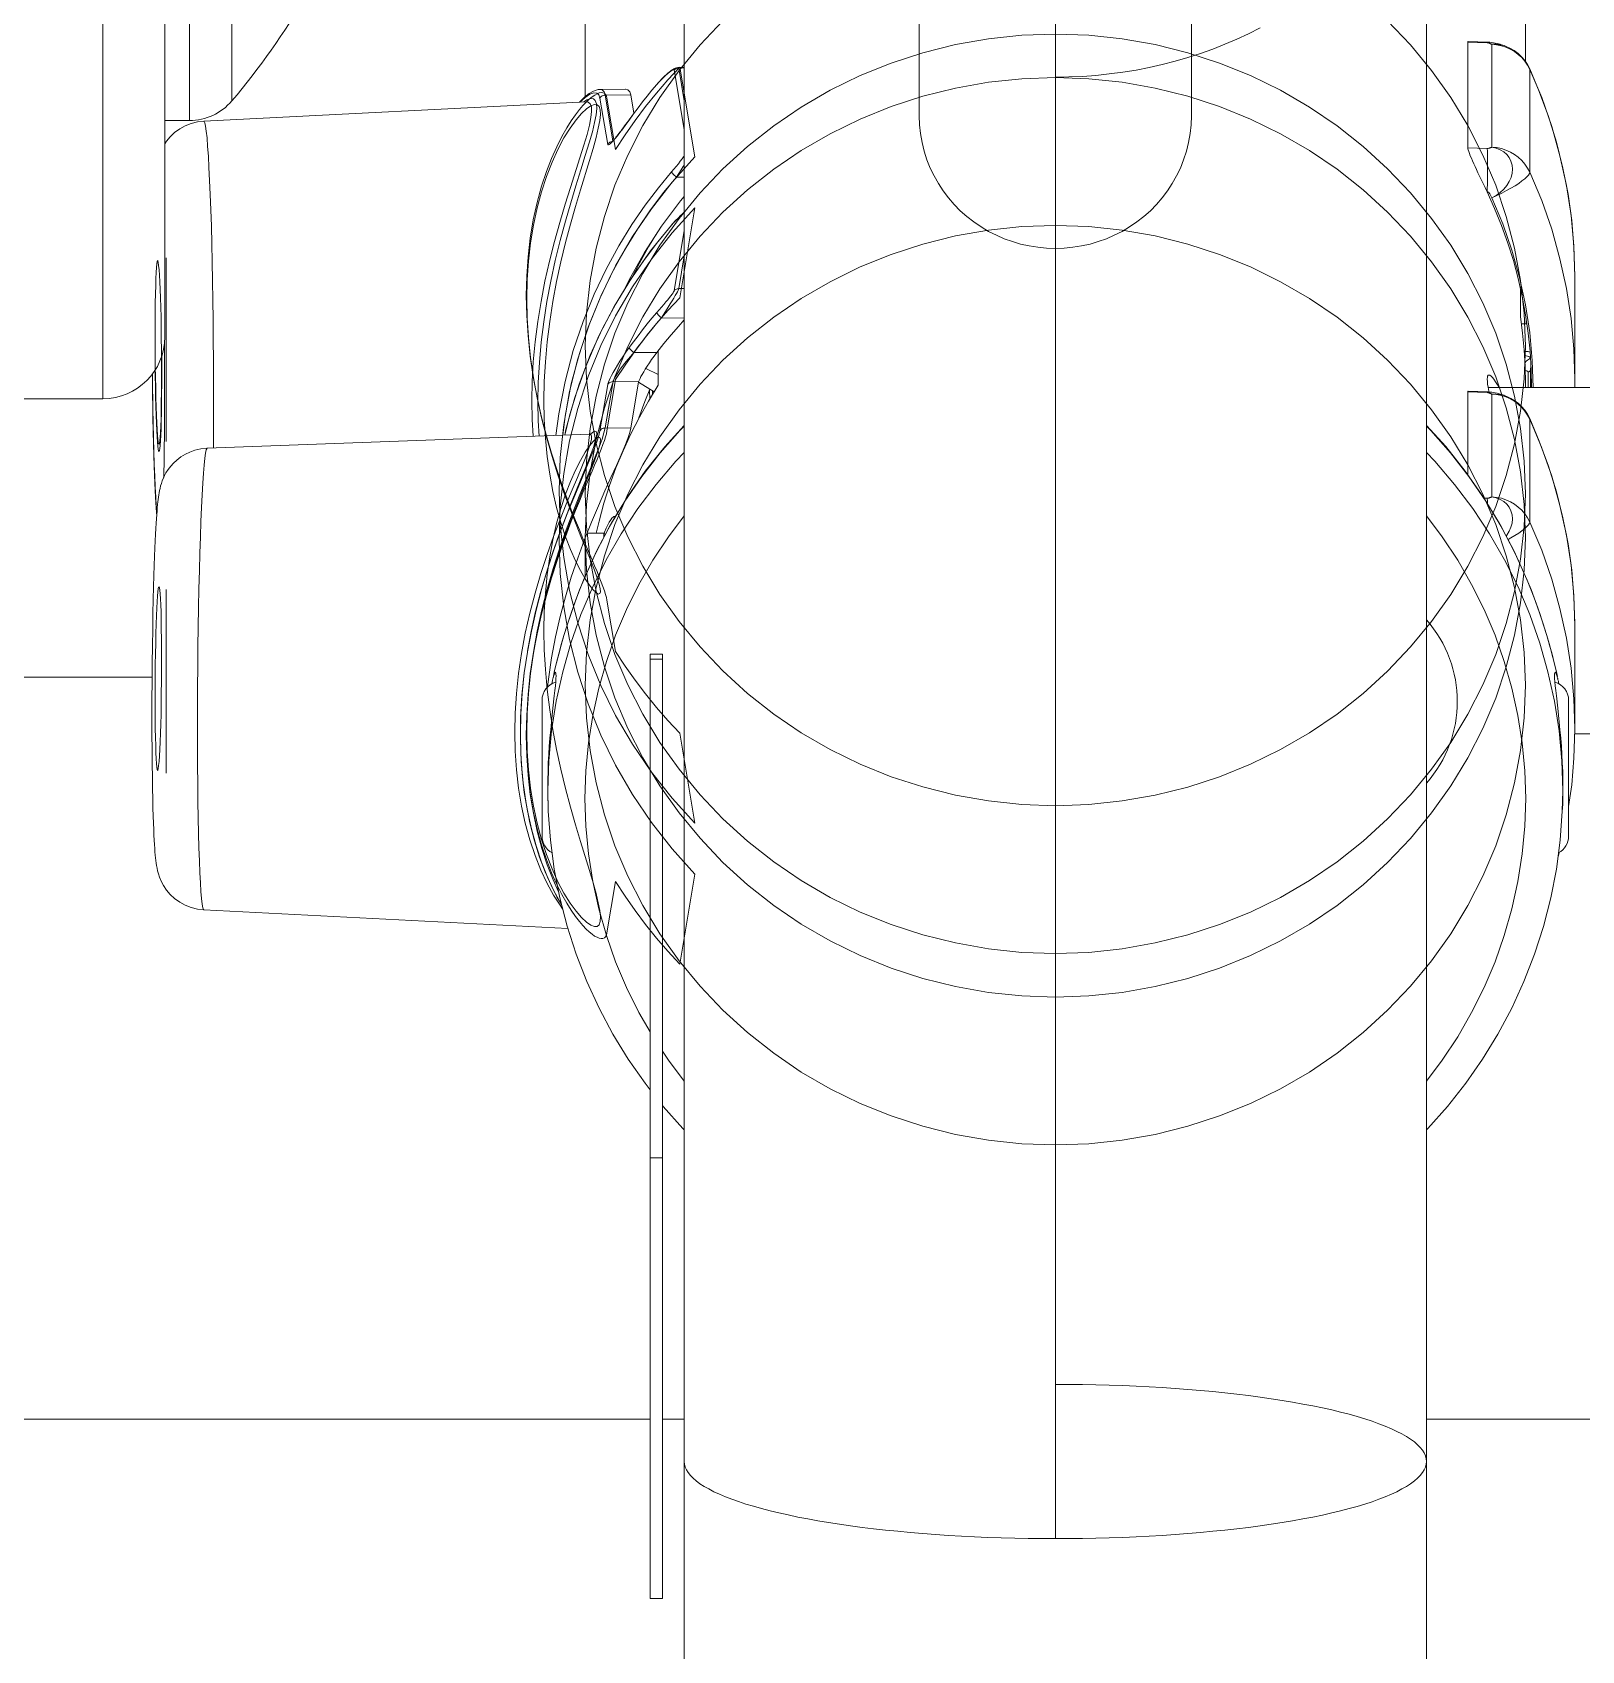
# Model space of a CAD drawing. Header units: centimetres. Extents: x 118932 to 154602, y -32682 to -23521.
# Drawn here: x 129546.14 to 129558.67, y -27738.14 to -27725.06 of the extents above; entities that cross this region are included whole.
import ezdxf

# ---------------------------------------------------------------- set-up
doc = ezdxf.new("R2010")
doc.units = ezdxf.units.CM
doc.header["$LTSCALE"] = 50
doc.header["$MEASUREMENT"] = 0
doc.layers.add('GEN_02_TF_Mobilya', color=7, linetype='Continuous', lineweight=5, true_color=0x745e3d)

# ---------------------------------------------------------------- blocks, each defined once
blk = doc.blocks.new('spor aletleri 2')
at = {"layer": 'GEN_02_TF_Mobilya'}
for p, q in [((-6.951, -113.904), (-6.95, -101.906)), ((-6.408, -103.814), (-6.408, -111.996)), ((-2.751, -108.726), (-2.751, -136.025)), ((3.248, -108.726), (3.248, -136.025)), ((-3.551, -109.505), (-3.551, -111.962)), ((4.048, -109.506), (4.048, -111.678)), ((-2.8, -111.726), (-2.751, -111.726)), ((-3.23, -111.903), (-3.435, -111.904)), ((-2.832, -113.529), (-2.751, -113.048)), ((-6.94, -113.265), (-6.94, -114.751)), ((-3.045, -113.178), (-3.049, -113.191)), ((4.056, -113.764), (4.056, -113.799)), ((-2.961, -114.209), (-3.062, -114.159)), ((4.091, -114.313), (4.091, -114.169)), ((-3.122, -114.271), (-2.994, -114.349)), ((-3.03, -114.406), (-3.032, -114.336)), ((3.748, -114.313), (5.048, -114.313)), ((-3.536, -115.49), (-3.401, -115.49)), ((-3.551, -115.838), (-3.551, -115.528)), ((-6.94, -115.947), (-6.94, -117.432)), ((-3.026, -116.509), (-2.926, -116.509)), ((-21.149, -116.654), (-7.053, -116.654)), ((-3.901, -117.941), (-3.901, -116.841)), ((4.398, -116.841), (4.398, -117.941)), ((4.447, -117.112), (5.048, -117.112)), ((4.313, -118.107), (4.321, -118.072)), ((-3.026, -120.542), (-2.926, -120.542)), ((-21.149, -122.653), (-3.026, -122.653)), ((-2.926, -122.653), (-2.751, -122.653)), ((3.248, -122.653), (21.646, -122.654))]:
    blk.add_line(p, q, dxfattribs=at)
at = {"layer": 'GEN_02_TF_Mobilya', "flags": 128}
for points in [[(-0.851, -100.488), (-0.851, -112.117), (-0.849, -112.189), (-0.841, -112.261), (-0.829, -112.333), (-0.811, -112.403), (-0.789, -112.472), (-0.762, -112.539), (-0.732, -112.603), (-0.697, -112.665), (-0.658, -112.724), (-0.615, -112.78), (-0.569, -112.834), (-0.52, -112.884), (-0.467, -112.931), (-0.41, -112.975), (-0.352, -113.015), (-0.291, -113.051), (-0.228, -113.083), (-0.164, -113.111), (-0.098, -113.134), (-0.032, -113.154), (0.036, -113.169), (0.106, -113.18), (0.177, -113.187), (0.249, -113.189), (0.321, -113.187), (0.391, -113.18), (0.461, -113.169), (0.529, -113.154), (0.596, -113.134), (0.661, -113.111), (0.725, -113.083), (0.788, -113.051), (0.849, -113.015), (0.908, -112.975), (0.964, -112.931), (1.017, -112.884), (1.067, -112.834), (1.113, -112.78), (1.155, -112.724), (1.194, -112.665), (1.229, -112.603), (1.26, -112.539), (1.286, -112.472), (1.309, -112.403), (1.326, -112.333), (1.339, -112.261), (1.346, -112.189), (1.349, -112.117), (1.349, -100.488)], [(-6.95, -103.656), (-6.75, -103.656), (-6.751, -112.155), (-6.951, -112.155)], [(0.249, -111.804), (0.358, -111.803), (0.468, -111.798), (0.577, -111.79), (0.685, -111.779), (0.794, -111.764), (0.901, -111.747), (1.007, -111.726), (1.113, -111.703), (1.217, -111.676), (1.32, -111.646), (1.422, -111.614), (1.522, -111.578), (1.62, -111.539), (1.717, -111.498), (1.811, -111.454), (1.904, -111.407)], [(0.249, -107.013), (0.249, -123.619)], [(-2.438, -111.349), (-2.623, -111.544), (-2.793, -111.75), (-2.948, -111.968), (-3.086, -112.196), (-3.208, -112.434), (-3.311, -112.679), (-3.397, -112.93), (-3.464, -113.187), (-3.512, -113.449), (-3.541, -113.712), (-3.551, -113.977), (-3.541, -114.243), (-3.512, -114.506), (-3.464, -114.767), (-3.397, -115.025), (-3.311, -115.276), (-3.208, -115.521), (-3.086, -115.759), (-2.948, -115.987), (-2.793, -116.205), (-2.623, -116.411), (-2.438, -116.605), (-2.24, -116.786), (-2.028, -116.953), (-1.806, -117.104), (-1.572, -117.239), (-1.33, -117.358), (-1.079, -117.46), (-0.822, -117.543), (-0.559, -117.609), (-0.292, -117.656), (-0.022, -117.685), (0.249, -117.694), (0.52, -117.685), (0.789, -117.656), (1.056, -117.609), (1.319, -117.544), (1.576, -117.46), (1.827, -117.358), (2.07, -117.239), (2.303, -117.104), (2.526, -116.953), (2.737, -116.786), (2.935, -116.606), (3.12, -116.411), (3.29, -116.205), (3.445, -115.987), (3.583, -115.759), (3.705, -115.521), (3.809, -115.276), (3.894, -115.025), (3.961, -114.768), (4.01, -114.506), (4.039, -114.243), (4.048, -113.978), (4.039, -113.712), (4.01, -113.449), (3.961, -113.188), (3.894, -112.93), (3.809, -112.679), (3.705, -112.434), (3.584, -112.196), (3.445, -111.968), (3.29, -111.75), (3.12, -111.544), (2.935, -111.35)], [(3.739, -111.528), (3.74, -111.523), (3.741, -111.521), (3.741, -111.521), (3.586, -111.515), (3.586, -111.515), (3.583, -111.516), (3.583, -111.521), (3.583, -112.376), (3.739, -112.38), (3.74, -112.387), (3.741, -112.398), (3.741, -112.41), (3.742, -112.426), (3.742, -112.443), (3.743, -112.463), (3.743, -112.485), (3.743, -112.508), (3.743, -112.533), (3.743, -112.559), (3.742, -112.587), (3.742, -112.615), (3.741, -112.644), (3.741, -112.673), (3.74, -112.702), (3.739, -112.731), (3.722, -112.696), (3.678, -112.604), (3.665, -112.577), (3.653, -112.551), (3.642, -112.527), (3.631, -112.504), (3.621, -112.482), (3.612, -112.46), (3.603, -112.44), (3.596, -112.422), (3.59, -112.406), (3.586, -112.393), (3.583, -112.383), (3.583, -112.376)], [(3.583, -111.521), (3.739, -111.528), (3.744, -111.528), (3.748, -111.528), (3.752, -111.529), (3.756, -111.53), (3.759, -111.531), (3.762, -111.532), (3.765, -111.533), (3.767, -111.535), (3.77, -111.536), (3.772, -111.537), (3.777, -111.539), (3.815, -111.543), (3.854, -111.551), (3.891, -111.562), (3.926, -111.578), (3.96, -111.598), (3.991, -111.621), (4.019, -111.647), (4.044, -111.676), (4.066, -111.708), (4.084, -111.742), (4.18, -111.97), (4.261, -112.203), (4.328, -112.44), (4.38, -112.681), (4.418, -112.924), (4.441, -113.169), (4.448, -113.415)], [(4.447, -114.313), (4.448, -114.268), (4.448, -113.415), (4.448, -113.415), (4.441, -113.179), (4.423, -112.964), (4.393, -112.75), (4.352, -112.539), (4.299, -112.329), (4.236, -112.123), (4.161, -111.92), (4.083, -111.736), (4.065, -111.703), (4.043, -111.67), (4.018, -111.64), (3.989, -111.614), (3.958, -111.59), (3.924, -111.57), (3.888, -111.554), (3.876, -111.55), (3.865, -111.546), (3.855, -111.543), (3.844, -111.539), (3.832, -111.536), (3.819, -111.533), (3.805, -111.53), (3.791, -111.527), (3.777, -111.524), (3.762, -111.523), (3.747, -111.521), (3.741, -111.521)], [(3.876, -111.55), (3.873, -111.549), (3.844, -111.542), (3.812, -111.539), (3.777, -111.539), (3.777, -112.371), (3.815, -112.374), (3.854, -112.382), (3.891, -112.394), (3.927, -112.41), (3.96, -112.429), (3.991, -112.452), (4.02, -112.479), (4.045, -112.508), (4.066, -112.54), (4.084, -112.573), (4.084, -111.742), (4.083, -111.736)], [(-2.751, -112.227), (-2.832, -111.746), (-2.833, -111.744), (-2.837, -111.743), (-2.842, -111.745), (-2.85, -111.748), (-2.859, -111.755), (-2.871, -111.763), (-2.884, -111.774), (-2.899, -111.788), (-2.916, -111.804), (-2.935, -111.823), (-2.953, -111.843), (-2.972, -111.865), (-2.972, -111.863), (-3.012, -111.911), (-3.05, -111.958), (-3.088, -112.005), (-3.125, -112.053), (-3.162, -112.102), (-3.197, -112.151)], [(-2.751, -111.995), (-2.795, -111.731), (-2.797, -111.727), (-2.8, -111.726), (-2.803, -111.726), (-2.815, -111.728), (-2.825, -111.732), (-2.835, -111.736), (-2.844, -111.742), (-2.853, -111.748), (-2.863, -111.755), (-2.874, -111.764), (-2.885, -111.773), (-2.896, -111.784), (-2.908, -111.795), (-2.921, -111.808), (-2.934, -111.821), (-2.947, -111.835), (-2.961, -111.85), (-2.972, -111.863)], [(-2.832, -111.746), (-2.827, -111.742), (-2.821, -111.738), (-2.815, -111.735), (-2.809, -111.732), (-2.802, -111.731), (-2.795, -111.731), (-2.751, -111.73)], [(-3.924, -114.706), (-3.931, -114.584), (-3.934, -114.43), (-3.931, -114.272), (-3.922, -114.112), (-3.908, -113.948), (-3.887, -113.783), (-3.861, -113.618), (-3.83, -113.453), (-3.794, -113.287), (-3.754, -113.126), (-3.712, -112.969), (-3.669, -112.821), (-3.627, -112.682), (-3.587, -112.554), (-3.551, -112.438), (-3.519, -112.335), (-3.494, -112.246), (-3.476, -112.171), (-3.464, -112.109), (-3.459, -112.059), (-3.461, -112.021), (-3.47, -111.994), (-3.486, -111.98), (-3.508, -111.977), (-3.538, -111.988), (-3.562, -112.004)], [(-3.433, -111.904), (-3.447, -111.905), (-3.484, -111.917), (-3.521, -111.938), (-3.558, -111.967), (-3.598, -112.006)], [(-3.332, -112.324), (-3.336, -112.324), (-3.344, -112.327), (-3.352, -112.33), (-3.359, -112.335), (-3.365, -112.341), (-3.37, -112.348), (-3.433, -111.974), (-3.442, -111.947), (-3.459, -111.933), (-3.483, -111.931), (-3.514, -111.942), (-3.552, -111.968), (-3.594, -112.006)], [(-3.433, -111.974), (-3.428, -111.967), (-3.422, -111.961), (-3.415, -111.956), (-3.407, -111.953), (-3.399, -111.95), (-3.39, -111.95), (-3.182, -111.948)], [(-3.328, -112.32), (-3.39, -111.95), (-3.399, -111.922), (-3.416, -111.907), (-3.432, -111.904)], [(-3.158, -112.095), (-3.182, -111.948), (-3.191, -111.922), (-3.207, -111.907), (-3.227, -111.903)], [(-3.197, -112.15), (-3.162, -112.101), (-3.125, -112.052), (-3.088, -112.004), (-3.05, -111.957), (-3.012, -111.91), (-2.972, -111.863)], [(-3.973, -114.708), (-3.981, -114.572), (-3.984, -114.42), (-3.981, -114.264), (-3.972, -114.106), (-3.957, -113.944), (-3.936, -113.781), (-3.909, -113.618), (-3.878, -113.455), (-3.841, -113.292), (-3.801, -113.133), (-3.758, -112.979), (-3.714, -112.832), (-3.672, -112.696), (-3.594, -112.456), (-3.562, -112.354), (-3.537, -112.267), (-3.517, -112.193), (-3.505, -112.132), (-3.5, -112.083), (-3.502, -112.045), (-3.511, -112.02), (-3.527, -112.006), (-3.543, -112.003), (-3.544, -112.003), (-6.634, -112.161), (-6.686, -112.167), (-6.737, -112.179), (-6.785, -112.198), (-6.83, -112.223), (-6.871, -112.253), (-6.906, -112.286), (-6.936, -112.322), (-6.951, -112.343)], [(-6.557, -114.802), (-6.556, -114.726), (-6.556, -114.573), (-6.556, -114.415), (-6.556, -114.254), (-6.556, -114.092), (-6.558, -113.929), (-6.559, -113.767), (-6.561, -113.607), (-6.564, -113.45), (-6.567, -113.298), (-6.571, -113.151), (-6.574, -113.01), (-6.579, -112.878), (-6.583, -112.754), (-6.588, -112.64), (-6.593, -112.536), (-6.598, -112.444), (-6.604, -112.364), (-6.609, -112.296), (-6.615, -112.242), (-6.62, -112.201), (-6.626, -112.174), (-6.632, -112.162), (-6.634, -112.161)], [(-3.37, -112.348), (-3.368, -112.352), (-3.364, -112.353), (-3.357, -112.35), (-3.349, -112.344), (-3.338, -112.333), (-3.325, -112.319), (-3.309, -112.3), (-3.291, -112.278), (-3.271, -112.251), (-3.248, -112.221), (-3.224, -112.187), (-3.197, -112.151), (-3.197, -112.15), (-3.212, -112.17), (-3.233, -112.199), (-3.243, -112.212), (-3.252, -112.226), (-3.262, -112.238), (-3.271, -112.25), (-3.279, -112.261), (-3.288, -112.272), (-3.296, -112.282), (-3.303, -112.291), (-3.31, -112.3), (-3.316, -112.307), (-3.322, -112.314), (-3.328, -112.32), (-3.333, -112.325), (-3.336, -112.329), (-3.339, -112.331), (-3.34, -112.332)], [(4.448, -114.246), (4.441, -114.001), (4.418, -113.756), (4.381, -113.513), (4.328, -113.272), (4.261, -113.034), (4.18, -112.801), (4.084, -112.573), (4.081, -112.584), (4.074, -112.596), (4.061, -112.611), (4.043, -112.627), (4.021, -112.644), (3.995, -112.663), (3.965, -112.682), (3.931, -112.702), (3.895, -112.722), (3.857, -112.742), (3.817, -112.762), (3.777, -112.78), (3.812, -112.761), (3.844, -112.738), (3.873, -112.711), (3.898, -112.681), (3.918, -112.649), (3.933, -112.616), (3.941, -112.581), (3.944, -112.548), (3.941, -112.515), (3.932, -112.483), (3.918, -112.455), (3.898, -112.429), (3.873, -112.408), (3.844, -112.391), (3.812, -112.378), (3.777, -112.371), (3.774, -112.372), (3.772, -112.373), (3.77, -112.374), (3.767, -112.375), (3.765, -112.376), (3.762, -112.377), (3.759, -112.378), (3.756, -112.379), (3.752, -112.379), (3.748, -112.38), (3.744, -112.38), (3.739, -112.38)], [(-2.854, -112.571), (-2.835, -112.548), (-2.816, -112.527), (-2.799, -112.505), (-2.783, -112.484), (-2.768, -112.466), (-2.756, -112.449), (-2.751, -112.442)], [(-3.788, -114.701), (-3.766, -114.527), (-3.715, -114.265), (-3.648, -114.014), (-3.569, -113.779), (-3.48, -113.56), (-3.383, -113.356), (-3.28, -113.169), (-3.174, -112.997), (-3.066, -112.84), (-2.959, -112.698), (-2.854, -112.571), (-2.853, -112.574), (-2.85, -112.577), (-2.846, -112.582), (-2.841, -112.588), (-2.835, -112.594), (-2.829, -112.6), (-2.821, -112.606), (-2.814, -112.613), (-2.751, -112.612)], [(-3.734, -114.699), (-3.715, -114.545), (-3.664, -114.285), (-3.598, -114.038), (-3.52, -113.806), (-3.432, -113.589), (-3.336, -113.388), (-3.235, -113.203), (-3.13, -113.033), (-3.024, -112.878), (-2.919, -112.738), (-2.814, -112.613), (-2.795, -112.583), (-2.777, -112.554), (-2.76, -112.526), (-2.751, -112.511)], [(4.098, -114.313), (4.095, -114.17), (4.086, -114.021), (4.071, -113.873), (4.05, -113.725), (4.023, -113.578), (3.99, -113.432), (3.951, -113.288), (3.906, -113.146), (3.856, -113.005), (3.8, -112.867), (3.739, -112.731), (3.744, -112.732), (3.748, -112.733), (3.752, -112.736), (3.756, -112.74), (3.759, -112.744), (3.762, -112.749), (3.765, -112.754), (3.767, -112.759), (3.77, -112.765), (3.772, -112.77), (3.774, -112.776), (3.777, -112.781), (3.865, -112.99), (3.939, -113.204), (4, -113.423), (4.048, -113.644), (4.083, -113.868), (4.104, -114.094), (4.11, -114.313)], [(-4.028, -117.126), (-4.028, -117.126), (-4.025, -117.284), (-4.014, -117.439), (-3.996, -117.591), (-3.972, -117.739), (-3.941, -117.881), (-3.905, -118.011), (-3.865, -118.13), (-3.824, -118.236), (-3.782, -118.33), (-3.741, -118.412), (-3.701, -118.482), (-3.664, -118.54), (-3.63, -118.589), (-3.598, -118.63), (-3.57, -118.664), (-3.543, -118.692), (-3.519, -118.715), (-3.496, -118.733), (-3.476, -118.748), (-3.456, -118.758), (-3.438, -118.765), (-3.422, -118.768), (-3.408, -118.767), (-3.396, -118.762), (-3.387, -118.753), (-3.38, -118.74), (-3.376, -118.722), (-3.306, -118.307), (-3.23, -118.426), (-3.149, -118.541), (-3.065, -118.654), (-2.976, -118.764), (-2.884, -118.871), (-2.788, -118.975), (-2.666, -118.248), (-2.848, -118.044), (-3.016, -117.829), (-3.169, -117.603), (-3.306, -117.367), (-3.425, -117.124), (-3.527, -116.872), (-3.612, -116.614), (-3.678, -116.351), (-3.725, -116.086), (-3.754, -115.817), (-3.763, -115.547), (-3.754, -115.277), (-3.725, -115.009), (-3.678, -114.744), (-3.612, -114.482), (-3.527, -114.225), (-3.425, -113.975), (-3.306, -113.733), (-3.169, -113.5), (-3.016, -113.276), (-2.848, -113.063), (-2.666, -112.862)], [(-4.025, -116.966), (-4.014, -116.803), (-3.996, -116.638), (-3.972, -116.47), (-3.941, -116.305), (-3.905, -116.145), (-3.865, -115.994), (-3.824, -115.852), (-3.782, -115.721), (-3.741, -115.601), (-3.701, -115.492), (-3.664, -115.395), (-3.63, -115.309), (-3.598, -115.232), (-3.57, -115.163), (-3.543, -115.1), (-3.496, -114.99), (-3.476, -114.941), (-3.456, -114.895), (-3.438, -114.852), (-3.422, -114.811), (-3.408, -114.774), (-3.396, -114.741), (-3.387, -114.712), (-3.38, -114.687), (-3.376, -114.665), (-3.306, -114.25), (-3.23, -114.132), (-3.149, -114.018), (-3.065, -113.906), (-2.976, -113.797), (-2.884, -113.692), (-2.788, -113.589), (-2.666, -112.862)], [(-3.233, -113.52), (-3.197, -113.444), (-3.073, -113.222), (-2.934, -113.008), (-2.781, -112.805), (-2.751, -112.77)], [(-2.854, -113.002), (-2.835, -112.98), (-2.816, -112.96), (-2.799, -112.942), (-2.783, -112.926), (-2.768, -112.913), (-2.756, -112.902), (-2.751, -112.897), (-2.753, -112.898), (-2.76, -112.905), (-2.769, -112.912), (-2.777, -112.92), (-2.786, -112.929), (-2.796, -112.939), (-2.806, -112.949), (-2.816, -112.959), (-2.826, -112.97), (-2.837, -112.982), (-2.848, -112.994), (-2.853, -113.001)], [(-3.717, -114.699), (-3.708, -114.653), (-3.636, -114.395), (-3.547, -114.143), (-3.441, -113.897), (-3.318, -113.659), (-3.178, -113.429), (-3.023, -113.209), (-2.854, -113.002), (-2.853, -113.001), (-2.966, -113.136), (-3.079, -113.286), (-3.193, -113.453), (-3.305, -113.636), (-3.412, -113.837), (-3.511, -114.053), (-3.6, -114.286), (-3.677, -114.532), (-3.716, -114.699)], [(-2.981, -113.08), (-3.04, -113.176), (-3.114, -113.307), (-3.172, -113.421)], [(-3.106, -113.281), (-3.118, -113.312), (-3.119, -113.317)], [(-2.972, -113.708), (-2.972, -113.711), (-2.97, -113.714), (-2.967, -113.719), (-2.963, -113.725), (-2.957, -113.731), (-2.951, -113.737), (-2.944, -113.744), (-2.936, -113.75), (-2.917, -113.721), (-2.881, -113.664), (-2.864, -113.637), (-2.848, -113.613), (-2.835, -113.591), (-2.824, -113.571), (-2.814, -113.554), (-2.806, -113.54), (-2.801, -113.529), (-2.797, -113.52), (-2.795, -113.514), (-2.751, -113.25)], [(-3.39, -114.64), (-3.399, -114.641), (-3.407, -114.643), (-3.415, -114.646), (-3.422, -114.651), (-3.428, -114.657), (-3.433, -114.663), (-3.37, -114.289), (-3.368, -114.282), (-3.364, -114.27), (-3.357, -114.256), (-3.349, -114.237), (-3.338, -114.216), (-3.325, -114.191), (-3.309, -114.164), (-3.291, -114.133), (-3.271, -114.1), (-3.248, -114.065), (-3.224, -114.029), (-3.197, -113.991), (-3.162, -113.943), (-3.125, -113.895), (-3.088, -113.847), (-3.05, -113.8), (-3.012, -113.754), (-2.972, -113.708), (-2.953, -113.686), (-2.935, -113.664), (-2.916, -113.643), (-2.899, -113.622), (-2.884, -113.604), (-2.871, -113.587), (-2.859, -113.573), (-2.85, -113.56), (-2.842, -113.549), (-2.837, -113.54), (-2.833, -113.534), (-2.832, -113.529), (-2.827, -113.525), (-2.821, -113.521), (-2.815, -113.518), (-2.809, -113.516), (-2.802, -113.515), (-2.795, -113.514), (-2.751, -113.514)], [(4.048, -114.313), (4.048, -114.278), (4.046, -114.143), (4.038, -114.008), (4.026, -113.874), (4.008, -113.74), (4.008, -113.514)], [(-3.767, -118.39), (-3.811, -118.294), (-3.859, -118.172), (-3.902, -118.04), (-3.94, -117.9), (-3.971, -117.754), (-3.996, -117.603), (-4.014, -117.447), (-4.025, -117.288), (-4.028, -117.126), (-4.025, -116.961), (-4.014, -116.794), (-3.996, -116.625), (-3.971, -116.454), (-3.94, -116.283), (-3.902, -116.112), (-3.859, -115.943), (-3.811, -115.777), (-3.759, -115.617), (-3.706, -115.465), (-3.652, -115.323), (-3.6, -115.192), (-3.552, -115.073), (-3.509, -114.967), (-3.471, -114.875), (-3.44, -114.797), (-3.416, -114.732), (-3.4, -114.68), (-3.39, -114.64), (-3.327, -114.266), (-3.325, -114.26), (-3.321, -114.251), (-3.315, -114.239), (-3.307, -114.225), (-3.296, -114.208), (-3.284, -114.188), (-3.268, -114.166), (-3.251, -114.142), (-3.231, -114.116), (-3.208, -114.088), (-3.184, -114.059), (-3.158, -114.03), (-3.123, -113.982), (-3.087, -113.935), (-3.05, -113.888), (-3.013, -113.841), (-2.975, -113.796), (-2.936, -113.75), (-2.751, -113.752)], [(-2.751, -113.767), (-2.798, -113.82), (-2.858, -113.889), (-2.917, -113.959), (-2.973, -114.031), (-2.995, -114.06), (-3.015, -114.088), (-3.033, -114.115), (-3.05, -114.141), (-3.066, -114.164), (-3.079, -114.186), (-3.091, -114.207), (-3.101, -114.224), (-3.108, -114.24), (-3.114, -114.252), (-3.118, -114.261), (-3.12, -114.267), (-3.327, -114.266), (-3.336, -114.267), (-3.344, -114.269), (-3.352, -114.272), (-3.359, -114.277), (-3.365, -114.283), (-3.37, -114.289)], [(4.06, -113.798), (4.06, -113.798), (4.058, -113.799), (4.056, -113.799), (4.016, -113.799)], [(-6.975, -114.057), (-6.975, -114.107), (-6.975, -114.196), (-6.975, -114.283), (-6.976, -114.366), (-6.976, -114.445), (-6.978, -114.519), (-6.979, -114.587), (-6.981, -114.648), (-6.983, -114.701), (-6.985, -114.745), (-6.988, -114.781), (-6.991, -114.807), (-6.994, -114.823), (-6.997, -114.83), (-6.997, -114.83), (-7, -114.826), (-7.003, -114.812), (-7.006, -114.789), (-7.009, -114.756), (-7.012, -114.713), (-7.015, -114.663), (-7.018, -114.604), (-7.02, -114.538), (-7.023, -114.465), (-7.025, -114.388), (-7.026, -114.305), (-7.028, -114.22), (-7.029, -114.171)], [(-6.959, -115.04), (-6.958, -115.011), (-6.956, -114.912), (-6.955, -114.807), (-6.953, -114.695), (-6.952, -114.579), (-6.952, -114.459), (-6.952, -114.335), (-6.952, -114.208), (-6.952, -114.081), (-6.953, -113.953)], [(-2.961, -114.016), (-2.961, -114.295), (-3.04, -114.423), (-3.114, -114.554), (-3.183, -114.688), (-3.246, -114.825), (-3.303, -114.964), (-3.355, -115.105), (-3.4, -115.249), (-3.44, -115.393), (-3.462, -115.49)], [(-3.197, -113.991), (-3.197, -113.994), (-3.195, -113.997), (-3.192, -114.002), (-3.187, -114.007), (-3.181, -114.012), (-3.174, -114.018), (-3.166, -114.024), (-3.158, -114.03), (-2.973, -114.031)], [(4.087, -114.032), (4.084, -114.029), (4.08, -114.026), (4.076, -114.024), (4.071, -114.023), (4.039, -114.023)], [(4.041, -114.056), (4.054, -114.058), (4.066, -114.061), (4.076, -114.064), (4.084, -114.067), (4.089, -114.07)], [(4.089, -114.076), (4.087, -114.077), (4.081, -114.081), (4.073, -114.086), (4.065, -114.093), (4.056, -114.101), (4.046, -114.11), (4.044, -114.112)], [(-7.016, -115.341), (-7.016, -115.337), (-7.02, -115.274), (-7.024, -115.201), (-7.028, -115.12), (-7.032, -115.03), (-7.036, -114.933), (-7.039, -114.829), (-7.042, -114.719), (-7.045, -114.603), (-7.047, -114.483), (-7.049, -114.36), (-7.051, -114.234), (-7.051, -114.205), (-7.05, -114.296), (-7.048, -114.431), (-7.046, -114.557), (-7.043, -114.67), (-7.041, -114.772), (-7.038, -114.863), (-7.036, -114.946), (-7.033, -115.02), (-7.03, -115.086), (-7.028, -115.145), (-7.025, -115.197), (-7.023, -115.244), (-7.02, -115.286), (-7.018, -115.324), (-7.016, -115.349)], [(4.046, -114.176), (4.047, -114.176), (4.054, -114.178), (4.06, -114.179), (4.065, -114.181), (4.068, -114.183), (4.07, -114.185), (4.071, -114.187), (4.071, -114.313)], [(4.093, -114.13), (4.092, -114.149), (4.091, -114.162), (4.091, -114.166), (4.091, -114.169), (4.091, -114.17), (4.091, -114.172), (4.09, -114.174), (4.089, -114.176), (4.088, -114.177), (4.087, -114.179), (4.086, -114.18), (4.085, -114.182), (4.084, -114.183), (4.082, -114.184), (4.08, -114.185), (4.079, -114.186), (4.077, -114.186), (4.075, -114.187), (4.073, -114.187), (4.071, -114.187)], [(-3.39, -114.64), (-3.182, -114.641), (-3.12, -114.267)], [(-3.029, -114.328), (-3.07, -114.427), (-3.118, -114.559), (-3.119, -114.564)], [(3.755, -114.349), (3.754, -114.343), (3.748, -114.312), (3.743, -114.286), (3.741, -114.264), (3.74, -114.246), (3.741, -114.231), (3.743, -114.221), (3.748, -114.215), (3.75, -114.213), (3.754, -114.213), (3.761, -114.215), (3.771, -114.221), (3.782, -114.232), (3.794, -114.247), (3.808, -114.267), (3.822, -114.291), (3.834, -114.313)], [(-3.007, -114.342), (-3.007, -114.369), (-3.008, -114.341)], [(3.583, -114.348), (3.739, -114.355), (3.74, -114.35), (3.741, -114.348), (3.741, -114.348), (3.586, -114.342), (3.586, -114.342), (3.583, -114.344), (3.583, -114.348), (3.583, -115.018)], [(3.908, -115.542), (3.931, -115.53), (3.964, -115.51), (3.995, -115.49), (4.021, -115.472), (4.043, -115.454), (4.061, -115.438), (4.074, -115.424), (4.081, -115.411), (4.084, -115.401), (4.066, -115.367), (4.045, -115.335), (4.02, -115.306), (3.991, -115.28), (3.96, -115.256), (3.927, -115.237), (3.891, -115.221), (3.854, -115.209), (3.815, -115.202), (3.777, -115.198), (3.777, -114.367), (3.774, -114.366), (3.772, -114.364), (3.77, -114.363), (3.767, -114.362), (3.765, -114.361), (3.762, -114.359), (3.759, -114.358), (3.756, -114.357), (3.752, -114.356), (3.748, -114.356), (3.744, -114.355), (3.739, -114.355)], [(3.866, -114.374), (3.855, -114.37), (3.844, -114.367), (3.832, -114.363), (3.819, -114.36), (3.805, -114.357), (3.791, -114.354), (3.777, -114.352), (3.762, -114.35), (3.747, -114.349), (3.741, -114.348)], [(4.083, -114.564), (4.084, -114.569), (4.066, -114.536), (4.045, -114.504), (4.02, -114.475), (3.991, -114.448), (3.96, -114.425), (3.927, -114.405), (3.891, -114.39), (3.854, -114.378), (3.815, -114.37), (3.777, -114.367), (3.812, -114.366), (3.844, -114.369), (3.873, -114.376), (3.876, -114.377), (3.866, -114.374)], [(4.398, -117.702), (4.423, -117.526), (4.441, -117.311), (4.448, -117.075), (4.448, -117.074), (4.448, -116.222), (4.441, -116.006), (4.423, -115.791), (4.393, -115.578), (4.352, -115.366), (4.299, -115.157), (4.236, -114.95), (4.161, -114.747), (4.083, -114.564), (4.065, -114.53), (4.044, -114.498), (4.02, -114.47), (3.993, -114.444), (3.964, -114.421), (3.932, -114.402), (3.899, -114.386), (3.876, -114.377)], [(4.448, -117.074), (4.441, -116.829), (4.418, -116.583), (4.381, -116.34), (4.328, -116.099), (4.261, -115.862), (4.18, -115.629), (4.084, -115.401), (4.084, -114.569), (4.179, -114.797), (4.261, -115.029), (4.328, -115.266), (4.38, -115.507), (4.418, -115.751), (4.441, -115.996), (4.448, -116.243)], [(-6.634, -118.537), (-6.686, -118.531), (-6.737, -118.518), (-6.785, -118.499), (-6.83, -118.474), (-6.871, -118.444), (-6.906, -118.411), (-6.936, -118.376), (-6.96, -118.34), (-6.979, -118.305), (-6.992, -118.273), (-7.002, -118.245), (-7.008, -118.221), (-7.013, -118.199), (-7.017, -118.178), (-7.02, -118.158), (-7.023, -118.138), (-7.026, -118.116), (-7.028, -118.093), (-7.03, -118.068), (-7.032, -118.04), (-7.034, -118.008), (-7.036, -117.973), (-7.038, -117.933), (-7.04, -117.887), (-7.042, -117.836), (-7.044, -117.778), (-7.046, -117.712), (-7.048, -117.639), (-7.049, -117.556), (-7.051, -117.463), (-7.052, -117.359), (-7.053, -117.243), (-7.054, -117.115), (-7.054, -116.975), (-7.054, -116.833), (-7.053, -116.689), (-7.052, -116.544), (-7.05, -116.402), (-7.048, -116.266), (-7.046, -116.141), (-7.043, -116.028), (-7.041, -115.926), (-7.038, -115.834), (-7.036, -115.752), (-7.033, -115.678), (-7.03, -115.612), (-7.028, -115.553), (-7.025, -115.5), (-7.023, -115.453), (-7.02, -115.411), (-7.018, -115.374), (-7.016, -115.34), (-7.013, -115.31), (-7.011, -115.284), (-7.009, -115.26), (-7.007, -115.238), (-7.004, -115.218), (-7.002, -115.199), (-6.999, -115.181), (-6.997, -115.164), (-6.993, -115.147), (-6.989, -115.129), (-6.984, -115.109), (-6.978, -115.089), (-6.971, -115.067), (-6.961, -115.045), (-6.952, -115.025), (-6.941, -115.004), (-6.924, -114.977), (-6.902, -114.95), (-6.88, -114.925), (-6.854, -114.901), (-6.821, -114.875), (-6.784, -114.852), (-6.748, -114.835), (-6.708, -114.821), (-6.66, -114.809), (-6.607, -114.804), (-3.515, -114.691)], [(-3.735, -118.527), (-3.755, -118.499), (-3.807, -118.418), (-3.859, -118.322), (-3.91, -118.215), (-3.957, -118.096), (-4, -117.969), (-4.036, -117.836), (-4.067, -117.697), (-4.091, -117.552), (-4.108, -117.404), (-4.118, -117.253), (-4.122, -117.1), (-4.118, -116.945), (-4.108, -116.786), (-4.091, -116.625), (-4.067, -116.463), (-4.036, -116.3), (-4, -116.138), (-3.957, -115.975), (-3.91, -115.816), (-3.859, -115.663), (-3.807, -115.517), (-3.755, -115.381), (-3.705, -115.256), (-3.658, -115.142), (-3.615, -115.042), (-3.579, -114.955), (-3.549, -114.881), (-3.527, -114.82), (-3.511, -114.771), (-3.502, -114.734), (-3.5, -114.708), (-3.505, -114.694), (-3.513, -114.691), (-3.514, -114.691), (-3.508, -114.691), (-3.504, -114.689), (-3.505, -114.69), (-3.509, -114.693), (-3.513, -114.697)], [(-3.433, -114.663), (-3.442, -114.702), (-3.459, -114.754), (-3.483, -114.818), (-3.514, -114.894), (-3.552, -114.985), (-3.596, -115.089), (-3.644, -115.206), (-3.697, -115.335), (-3.751, -115.475), (-3.805, -115.625), (-3.857, -115.783), (-3.905, -115.947), (-3.949, -116.113), (-3.987, -116.282), (-4.019, -116.451), (-4.019, -116.453), (-4.018, -116.446), (-3.991, -116.3), (-3.955, -116.136), (-3.913, -115.971), (-3.866, -115.81), (-3.816, -115.654), (-3.764, -115.506), (-3.712, -115.368), (-3.663, -115.241), (-3.616, -115.126), (-3.574, -115.023), (-3.538, -114.935), (-3.508, -114.86), (-3.486, -114.798), (-3.47, -114.748), (-3.461, -114.71), (-3.459, -114.683), (-3.464, -114.669), (-3.476, -114.666), (-3.494, -114.676), (-3.51, -114.691)], [(-3.856, -116.734), (-3.847, -116.652), (-3.824, -116.498), (-3.792, -116.328), (-3.755, -116.166), (-3.712, -116.005), (-3.664, -115.847), (-3.612, -115.692), (-3.557, -115.543), (-3.501, -115.401), (-3.445, -115.27), (-3.392, -115.149), (-3.344, -115.041), (-3.3, -114.944), (-3.262, -114.859), (-3.231, -114.787), (-3.207, -114.726), (-3.191, -114.678), (-3.182, -114.641)], [(-2.751, -114.625), (-2.787, -114.661), (-2.946, -114.842), (-3.095, -115.033), (-3.231, -115.231), (-3.355, -115.438), (-3.467, -115.651), (-3.565, -115.871), (-3.564, -115.867), (-3.597, -115.949), (-3.633, -116.045), (-3.666, -116.137), (-3.696, -116.226), (-3.722, -116.311), (-3.746, -116.391), (-3.766, -116.467), (-3.784, -116.537), (-3.799, -116.601), (-3.809, -116.648)], [(-2.751, -114.62), (-2.907, -114.792), (-3.066, -114.99), (-3.211, -115.197), (-3.343, -115.413), (-3.461, -115.637), (-3.564, -115.867)], [(4.061, -115.866), (4.062, -115.87), (4.1, -115.965), (4.135, -116.058), (4.167, -116.148), (4.195, -116.234), (4.221, -116.317), (4.244, -116.396), (4.264, -116.47), (4.281, -116.54), (4.296, -116.603), (4.307, -116.649), (4.296, -116.6), (4.281, -116.536), (4.263, -116.466), (4.243, -116.39), (4.219, -116.31), (4.193, -116.225), (4.163, -116.135), (4.13, -116.043), (4.094, -115.947), (4.061, -115.866), (3.957, -115.636), (3.84, -115.412), (3.708, -115.196), (3.562, -114.989), (3.404, -114.791), (3.248, -114.62)], [(3.248, -114.625), (3.284, -114.66), (3.443, -114.842), (3.591, -115.032), (3.728, -115.231), (3.852, -115.437), (3.963, -115.65), (4.062, -115.87)], [(-3.692, -118.687), (-6.634, -118.537), (-6.637, -118.534), (-6.643, -118.519), (-6.648, -118.489), (-6.653, -118.445), (-6.658, -118.388), (-6.662, -118.318), (-6.667, -118.236), (-6.67, -118.141), (-6.674, -118.035), (-6.677, -117.919), (-6.68, -117.793), (-6.682, -117.659), (-6.683, -117.518), (-6.685, -117.369), (-6.685, -117.216), (-6.685, -117.058), (-6.685, -116.898), (-6.685, -116.735), (-6.683, -116.572), (-6.682, -116.41), (-6.68, -116.25), (-6.677, -116.093), (-6.674, -115.941), (-6.67, -115.794), (-6.667, -115.654), (-6.662, -115.521), (-6.658, -115.397), (-6.653, -115.283), (-6.648, -115.18), (-6.643, -115.087), (-6.637, -115.007), (-6.632, -114.94), (-6.626, -114.885), (-6.62, -114.845), (-6.615, -114.818), (-6.609, -114.805), (-6.607, -114.804)], [(-2.751, -114.839), (-2.819, -114.91), (-2.978, -115.097), (-3.126, -115.292), (-3.26, -115.496), (-3.382, -115.707), (-3.491, -115.925), (-3.586, -116.149), (-3.667, -116.379), (-3.734, -116.612), (-3.786, -116.85), (-3.824, -117.089), (-3.846, -117.331), (-3.854, -117.574), (-3.85, -117.738), (-3.851, -117.713), (-3.852, -117.683), (-3.854, -117.619), (-3.854, -117.553), (-3.854, -117.485), (-3.852, -117.417), (-3.85, -117.349), (-3.846, -117.28), (-3.842, -117.213), (-3.837, -117.147), (-3.831, -117.082), (-3.825, -117.02), (-3.819, -116.962), (-3.813, -116.906), (-3.802, -116.807), (-3.797, -116.764), (-3.793, -116.726), (-3.79, -116.694), (-3.788, -116.667), (-3.787, -116.645), (-3.788, -116.63), (-3.789, -116.62), (-3.792, -116.616), (-3.792, -116.616), (-3.795, -116.618), (-3.8, -116.627), (-3.805, -116.641), (-3.811, -116.661)], [(3.248, -120.314), (3.259, -120.303), (3.418, -120.125), (3.566, -119.938), (3.702, -119.743), (3.826, -119.54), (3.938, -119.331), (4.037, -119.116), (4.123, -118.895), (4.195, -118.67), (4.254, -118.44), (4.299, -118.208), (4.33, -117.974), (4.347, -117.739), (4.351, -117.574), (4.343, -117.331), (4.321, -117.09), (4.283, -116.85), (4.231, -116.612), (4.165, -116.379), (4.084, -116.149), (3.989, -115.925), (3.88, -115.707), (3.758, -115.496), (3.623, -115.292), (3.476, -115.097), (3.317, -114.91), (3.248, -114.839)], [(3.893, -115.514), (3.898, -115.508), (3.918, -115.476), (3.932, -115.443), (3.941, -115.409), (3.944, -115.375), (3.941, -115.342), (3.932, -115.311), (3.918, -115.282), (3.898, -115.257), (3.873, -115.235), (3.844, -115.218), (3.812, -115.206), (3.777, -115.198), (3.774, -115.199), (3.772, -115.2), (3.77, -115.201), (3.767, -115.202), (3.765, -115.203), (3.762, -115.204), (3.759, -115.205), (3.756, -115.206), (3.752, -115.207), (3.748, -115.207), (3.744, -115.207), (3.739, -115.207), (3.714, -115.207)], [(3.742, -115.252), (3.741, -115.238), (3.741, -115.225), (3.74, -115.215), (3.739, -115.207)], [(-2.751, -115.351), (-2.879, -115.52), (-3.004, -115.709), (-3.117, -115.905), (-3.218, -116.107), (-3.306, -116.315), (-3.381, -116.528), (-3.443, -116.744), (-3.491, -116.964), (-3.526, -117.187), (-3.547, -117.411), (-3.554, -117.636), (-3.547, -117.86), (-3.526, -118.084), (-3.491, -118.307), (-3.443, -118.527), (-3.381, -118.743), (-3.306, -118.956), (-3.218, -119.164), (-3.117, -119.366), (-3.026, -119.523)], [(-3.311, -115.36), (-3.311, -115.36), (-3.315, -115.356), (-3.32, -115.356), (-3.327, -115.361), (-3.336, -115.37), (-3.346, -115.383), (-3.357, -115.401), (-3.369, -115.424), (-3.382, -115.451), (-3.395, -115.483), (-3.399, -115.492)], [(3.248, -119.92), (3.376, -119.751), (3.501, -119.562), (3.614, -119.366), (3.715, -119.164), (3.803, -118.956), (3.878, -118.743), (3.94, -118.527), (3.988, -118.307), (4.023, -118.084), (4.044, -117.86), (4.051, -117.636), (4.044, -117.411), (4.023, -117.187), (3.988, -116.964), (3.94, -116.744), (3.878, -116.528), (3.803, -116.315), (3.715, -116.107), (3.614, -115.905), (3.501, -115.709), (3.376, -115.521), (3.248, -115.351)], [(-3.401, -115.523), (-3.401, -115.49), (-3.389, -115.501)], [(-3.822, -116.709), (-3.818, -116.692), (-3.817, -116.686), (-3.816, -116.681), (-3.815, -116.676), (-3.814, -116.671), (-3.813, -116.666), (-3.811, -116.661), (-3.809, -116.648), (-3.799, -116.603), (-3.784, -116.539), (-3.766, -116.47), (-3.746, -116.396), (-3.724, -116.317), (-3.698, -116.235), (-3.669, -116.148), (-3.638, -116.059), (-3.603, -115.966), (-3.565, -115.871)], [(-3.744, -118.491), (-3.751, -118.48), (-3.805, -118.382), (-3.857, -118.271), (-3.905, -118.15), (-3.949, -118.019), (-3.987, -117.881), (-4.019, -117.736), (-4.044, -117.587), (-4.062, -117.433), (-4.073, -117.275), (-4.076, -117.115), (-4.073, -116.952), (-4.062, -116.787), (-4.044, -116.62), (-4.019, -116.452), (-4.044, -116.62), (-4.063, -116.8), (-4.074, -116.981), (-4.076, -117.16), (-4.07, -117.338), (-4.054, -117.511), (-4.03, -117.677), (-3.999, -117.833), (-3.962, -117.978), (-3.92, -118.11), (-3.875, -118.229), (-3.828, -118.336), (-3.78, -118.43), (-3.743, -118.494)], [(4.347, -117.739), (4.348, -117.714), (4.35, -117.683), (4.351, -117.619), (4.352, -117.553), (4.351, -117.485), (4.35, -117.417), (4.347, -117.349), (4.343, -117.28), (4.339, -117.213), (4.334, -117.147), (4.328, -117.082), (4.322, -117.02), (4.316, -116.961), (4.31, -116.906), (4.299, -116.806), (4.294, -116.764), (4.29, -116.726), (4.287, -116.693), (4.285, -116.666), (4.285, -116.645), (4.285, -116.629), (4.286, -116.62), (4.289, -116.616), (4.289, -116.616), (4.293, -116.618), (4.297, -116.627), (4.303, -116.641), (4.309, -116.662), (4.31, -116.666), (4.311, -116.671), (4.312, -116.676), (4.313, -116.681), (4.315, -116.687), (4.316, -116.692), (4.319, -116.709)], [(-3.026, -119.991), (-3.068, -119.938), (-3.204, -119.743), (-3.329, -119.54), (-3.44, -119.331), (-3.539, -119.115), (-3.625, -118.895), (-3.698, -118.669), (-3.757, -118.44), (-3.802, -118.208), (-3.833, -117.974), (-3.85, -117.738)], [(-2.926, -119.679), (-2.879, -119.751), (-2.751, -119.92)], [(-2.751, -120.314), (-2.762, -120.303), (-2.921, -120.125), (-2.926, -120.118)], [(0.249, -122.372), (0.358, -122.372), (0.468, -122.374), (0.577, -122.376), (0.685, -122.379), (0.793, -122.382), (0.901, -122.387), (1.007, -122.392), (1.113, -122.398), (1.217, -122.405), (1.32, -122.413), (1.422, -122.422), (1.522, -122.431), (1.62, -122.441), (1.717, -122.452), (1.811, -122.463), (1.904, -122.475), (1.994, -122.488), (2.082, -122.502), (2.167, -122.516), (2.25, -122.531), (2.331, -122.547), (2.408, -122.563), (2.483, -122.579), (2.554, -122.597), (2.623, -122.614), (2.688, -122.633), (2.75, -122.652), (2.809, -122.671), (2.864, -122.69), (2.916, -122.71), (2.965, -122.731), (3.009, -122.752), (3.05, -122.773), (3.088, -122.794), (3.121, -122.816), (3.151, -122.838), (3.176, -122.86), (3.198, -122.882), (3.216, -122.905), (3.23, -122.927), (3.24, -122.95), (3.246, -122.973), (3.248, -122.996), (3.246, -123.018), (3.24, -123.041), (3.23, -123.064), (3.216, -123.086), (3.198, -123.109), (3.176, -123.131), (3.151, -123.153), (3.121, -123.175), (3.088, -123.197), (3.05, -123.218), (3.009, -123.24), (2.965, -123.26), (2.916, -123.281), (2.864, -123.301), (2.809, -123.321), (2.75, -123.34), (2.688, -123.359), (2.623, -123.377), (2.554, -123.395), (2.483, -123.412), (2.408, -123.429), (2.331, -123.445), (2.25, -123.46), (2.167, -123.475), (2.082, -123.489), (1.994, -123.503), (1.904, -123.516), (1.811, -123.528), (1.717, -123.54), (1.62, -123.55), (1.522, -123.56), (1.422, -123.57), (1.32, -123.578), (1.217, -123.586), (1.113, -123.593), (1.007, -123.599), (0.901, -123.604), (0.793, -123.609), (0.685, -123.613), (0.577, -123.616), (0.468, -123.618), (0.358, -123.619), (0.249, -123.619), (0.139, -123.619), (0.03, -123.618), (-0.08, -123.616), (-0.188, -123.613), (-0.296, -123.609), (-0.404, -123.604), (-0.51, -123.599), (-0.616, -123.593), (-0.72, -123.586), (-0.823, -123.578), (-0.925, -123.57), (-1.025, -123.56), (-1.123, -123.55), (-1.22, -123.539), (-1.314, -123.528), (-1.407, -123.516), (-1.497, -123.503), (-1.585, -123.489), (-1.67, -123.475), (-1.753, -123.46), (-1.833, -123.445), (-1.911, -123.428), (-1.986, -123.412), (-2.057, -123.395), (-2.126, -123.377), (-2.191, -123.358), (-2.253, -123.34), (-2.312, -123.32), (-2.367, -123.301), (-2.419, -123.281), (-2.467, -123.26), (-2.512, -123.24), (-2.553, -123.218), (-2.59, -123.197), (-2.624, -123.175), (-2.654, -123.153), (-2.679, -123.131), (-2.701, -123.109), (-2.719, -123.086), (-2.733, -123.064), (-2.743, -123.041), (-2.749, -123.018), (-2.751, -122.996)]]:
    blk.add_lwpolyline(points, dxfattribs=at)
for points in [[(-7.45, -101.406), (-25.348, -101.406), (-25.349, -114.404), (-7.45, -114.404)], [(0.249, -111.456), (-0.022, -111.466), (-0.292, -111.494), (-0.559, -111.541), (-0.822, -111.607), (-1.079, -111.691), (-1.33, -111.792), (-1.572, -111.911), (-1.806, -112.046), (-2.028, -112.198), (-2.24, -112.364), (-2.438, -112.545), (-2.623, -112.739), (-2.793, -112.946), (-2.948, -113.163), (-3.086, -113.392), (-3.208, -113.629), (-3.311, -113.874), (-3.397, -114.126), (-3.464, -114.383), (-3.512, -114.644), (-3.541, -114.908), (-3.551, -115.173), (-3.541, -115.438), (-3.512, -115.702), (-3.464, -115.963), (-3.397, -116.22), (-3.311, -116.472), (-3.208, -116.717), (-3.086, -116.954), (-2.948, -117.182), (-2.793, -117.4), (-2.623, -117.607), (-2.438, -117.801), (-2.24, -117.982), (-2.028, -118.148), (-1.806, -118.299), (-1.572, -118.435), (-1.33, -118.554), (-1.079, -118.655), (-0.822, -118.739), (-0.559, -118.804), (-0.292, -118.852), (-0.022, -118.88), (0.249, -118.889), (0.52, -118.88), (0.789, -118.852), (1.056, -118.804), (1.319, -118.739), (1.576, -118.655), (1.827, -118.554), (2.07, -118.435), (2.303, -118.299), (2.526, -118.148), (2.737, -117.982), (2.935, -117.801), (3.12, -117.607), (3.29, -117.4), (3.445, -117.182), (3.583, -116.954), (3.705, -116.717), (3.809, -116.472), (3.894, -116.22), (3.961, -115.963), (4.01, -115.702), (4.039, -115.438), (4.048, -115.173), (4.039, -114.908), (4.01, -114.644), (3.961, -114.383), (3.894, -114.126), (3.809, -113.874), (3.705, -113.629), (3.584, -113.392), (3.445, -113.164), (3.29, -112.946), (3.12, -112.739), (2.935, -112.545), (2.737, -112.364), (2.526, -112.198), (2.303, -112.046), (2.07, -111.911), (1.827, -111.792), (1.577, -111.691), (1.319, -111.607), (1.056, -111.541), (0.789, -111.494), (0.52, -111.466)], [(-2.666, -117.835), (-2.788, -117.108), (-2.884, -117.006), (-2.976, -116.9), (-3.065, -116.791), (-3.149, -116.68), (-3.23, -116.565), (-3.306, -116.448), (-3.376, -116.032), (-3.38, -116.011), (-3.387, -115.986), (-3.396, -115.956), (-3.408, -115.923), (-3.422, -115.886), (-3.438, -115.846), (-3.456, -115.802), (-3.476, -115.756), (-3.496, -115.707), (-3.543, -115.597), (-3.57, -115.534), (-3.598, -115.465), (-3.63, -115.388), (-3.664, -115.302), (-3.701, -115.205), (-3.741, -115.097), (-3.782, -114.977), (-3.824, -114.845), (-3.865, -114.704), (-3.905, -114.552), (-3.941, -114.393), (-3.972, -114.227), (-3.996, -114.06), (-4.014, -113.894), (-4.025, -113.731), (-4.028, -113.571), (-4.025, -113.414), (-4.014, -113.258), (-3.996, -113.107), (-3.972, -112.958), (-3.94, -112.817), (-3.905, -112.686), (-3.865, -112.567), (-3.824, -112.461), (-3.782, -112.367), (-3.741, -112.285), (-3.701, -112.215), (-3.664, -112.157), (-3.63, -112.108), (-3.598, -112.067), (-3.57, -112.034), (-3.543, -112.006), (-3.519, -111.983), (-3.496, -111.964), (-3.475, -111.95), (-3.456, -111.939), (-3.438, -111.932), (-3.422, -111.929), (-3.408, -111.93), (-3.396, -111.935), (-3.387, -111.944), (-3.38, -111.958), (-3.376, -111.975), (-3.306, -112.39), (-3.23, -112.272), (-3.149, -112.156), (-3.065, -112.043), (-2.976, -111.933), (-2.884, -111.826), (-2.788, -111.723), (-2.666, -112.45), (-2.848, -112.653), (-3.016, -112.868), (-3.169, -113.094), (-3.306, -113.33), (-3.425, -113.574), (-3.527, -113.825), (-3.612, -114.083), (-3.678, -114.346), (-3.725, -114.612), (-3.754, -114.88), (-3.763, -115.15), (-3.754, -115.421), (-3.725, -115.688), (-3.678, -115.954), (-3.612, -116.216), (-3.527, -116.472), (-3.425, -116.722), (-3.306, -116.964), (-3.169, -117.198), (-3.016, -117.422), (-2.848, -117.634)], [(0.249, -111.808), (0.52, -111.818), (0.789, -111.846), (1.056, -111.893), (1.319, -111.959), (1.577, -112.042), (1.827, -112.144), (2.07, -112.263), (2.303, -112.398), (2.526, -112.549), (2.737, -112.716), (2.935, -112.897), (3.12, -113.091), (3.29, -113.297), (3.445, -113.515), (3.584, -113.744), (3.705, -113.981), (3.809, -114.226), (3.894, -114.478), (3.961, -114.735), (4.01, -114.996), (4.039, -115.26), (4.048, -115.525), (4.039, -115.79), (4.01, -116.054), (3.961, -116.315), (3.894, -116.572), (3.809, -116.824), (3.705, -117.069), (3.583, -117.306), (3.445, -117.534), (3.29, -117.752), (3.12, -117.959), (2.935, -118.153), (2.737, -118.333), (2.526, -118.5), (2.303, -118.651), (2.07, -118.787), (1.827, -118.905), (1.576, -119.007), (1.319, -119.091), (1.056, -119.156), (0.789, -119.203), (0.52, -119.232), (0.249, -119.241), (-0.022, -119.232), (-0.292, -119.203), (-0.559, -119.156), (-0.822, -119.091), (-1.079, -119.007), (-1.33, -118.905), (-1.572, -118.787), (-1.806, -118.651), (-2.028, -118.5), (-2.24, -118.333), (-2.438, -118.153), (-2.623, -117.958), (-2.793, -117.752), (-2.948, -117.534), (-3.086, -117.306), (-3.208, -117.069), (-3.311, -116.823), (-3.397, -116.572), (-3.464, -116.315), (-3.512, -116.054), (-3.541, -115.79), (-3.551, -115.525), (-3.541, -115.259), (-3.512, -114.996), (-3.464, -114.735), (-3.397, -114.478), (-3.311, -114.226), (-3.208, -113.981), (-3.086, -113.743), (-2.948, -113.515), (-2.793, -113.297), (-2.623, -113.091), (-2.438, -112.897), (-2.24, -112.716), (-2.028, -112.549), (-1.806, -112.398), (-1.572, -112.263), (-1.33, -112.144), (-1.079, -112.042), (-0.822, -111.959), (-0.559, -111.893), (-0.292, -111.846), (-0.022, -111.818)], [(-4.024, -113.596), (-4.021, -113.752), (-4.011, -113.91), (-3.994, -114.072), (-3.97, -114.235), (-3.941, -114.397), (-3.905, -114.558), (-3.865, -114.716), (-3.82, -114.871), (-3.773, -115.02), (-3.724, -115.162), (-3.674, -115.296), (-3.626, -115.42), (-3.582, -115.531), (-3.542, -115.629), (-3.507, -115.716), (-3.478, -115.79), (-3.456, -115.852), (-3.44, -115.902), (-3.431, -115.94), (-3.429, -115.966), (-3.434, -115.98), (-3.446, -115.983), (-3.464, -115.972), (-3.488, -115.948), (-3.518, -115.911), (-3.552, -115.86), (-3.591, -115.794), (-3.631, -115.715), (-3.672, -115.623), (-3.711, -115.52), (-3.749, -115.406), (-3.784, -115.283), (-3.814, -115.153), (-3.839, -115.015), (-3.86, -114.871), (-3.874, -114.723), (-3.883, -114.572), (-3.886, -114.419), (-3.883, -114.264), (-3.874, -114.105), (-3.86, -113.943), (-3.839, -113.78), (-3.814, -113.617), (-3.784, -113.456), (-3.749, -113.297), (-3.711, -113.142), (-3.671, -112.992), (-3.631, -112.85), (-3.59, -112.715), (-3.518, -112.479), (-3.488, -112.38), (-3.464, -112.292), (-3.446, -112.218), (-3.434, -112.156), (-3.429, -112.106), (-3.431, -112.068), (-3.44, -112.042), (-3.456, -112.028), (-3.478, -112.026), (-3.507, -112.037), (-3.542, -112.061), (-3.582, -112.098), (-3.626, -112.15), (-3.674, -112.216), (-3.724, -112.296), (-3.773, -112.389), (-3.82, -112.493), (-3.865, -112.607), (-3.905, -112.731), (-3.941, -112.862), (-3.97, -113), (-3.994, -113.144), (-4.011, -113.293), (-4.021, -113.443)], [(0.249, -113.003), (0.52, -113.013), (0.789, -113.041), (1.056, -113.088), (1.319, -113.154), (1.577, -113.238), (1.827, -113.339), (2.07, -113.458), (2.303, -113.593), (2.526, -113.745), (2.737, -113.911), (2.935, -114.092), (3.12, -114.286), (3.29, -114.493), (3.445, -114.711), (3.583, -114.939), (3.705, -115.176), (3.809, -115.421), (3.894, -115.673), (3.961, -115.93), (4.01, -116.191), (4.039, -116.455), (4.048, -116.72), (4.039, -116.985), (4.01, -117.249), (3.961, -117.51), (3.894, -117.767), (3.809, -118.019), (3.705, -118.264), (3.583, -118.501), (3.445, -118.729), (3.29, -118.947), (3.12, -119.154), (2.935, -119.348), (2.737, -119.529), (2.526, -119.695), (2.303, -119.847), (2.07, -119.982), (1.827, -120.101), (1.576, -120.202), (1.319, -120.286), (1.056, -120.352), (0.789, -120.399), (0.52, -120.427), (0.249, -120.437), (-0.022, -120.427), (-0.292, -120.399), (-0.559, -120.352), (-0.822, -120.286), (-1.079, -120.202), (-1.33, -120.101), (-1.572, -119.982), (-1.806, -119.847), (-2.028, -119.695), (-2.24, -119.529), (-2.438, -119.348), (-2.623, -119.154), (-2.793, -118.947), (-2.948, -118.729), (-3.086, -118.501), (-3.208, -118.264), (-3.311, -118.019), (-3.397, -117.767), (-3.464, -117.51), (-3.512, -117.249), (-3.541, -116.985), (-3.551, -116.72), (-3.541, -116.455), (-3.512, -116.191), (-3.464, -115.93), (-3.397, -115.673), (-3.311, -115.421), (-3.208, -115.176), (-3.086, -114.939), (-2.948, -114.711), (-2.793, -114.493), (-2.623, -114.286), (-2.438, -114.092), (-2.24, -113.911), (-2.028, -113.745), (-1.806, -113.593), (-1.572, -113.458), (-1.33, -113.339), (-1.079, -113.238), (-0.822, -113.154), (-0.559, -113.088), (-0.292, -113.041), (-0.022, -113.013)], [(-7.029, -113.875), (-7.028, -113.964), (-7.028, -114.054), (-7.027, -114.143), (-7.026, -114.231), (-7.024, -114.315), (-7.022, -114.396), (-7.02, -114.471), (-7.017, -114.54), (-7.015, -114.601), (-7.012, -114.654), (-7.009, -114.698), (-7.006, -114.732), (-7.003, -114.756), (-7, -114.77), (-6.997, -114.772), (-6.994, -114.764), (-6.991, -114.745), (-6.988, -114.715), (-6.986, -114.676), (-6.983, -114.627), (-6.981, -114.569), (-6.98, -114.504), (-6.979, -114.432), (-6.978, -114.353), (-6.977, -114.271), (-6.977, -114.184), (-6.977, -114.095), (-6.978, -114.006), (-6.979, -113.916), (-6.98, -113.829), (-6.981, -113.744), (-6.983, -113.664), (-6.986, -113.588), (-6.988, -113.52), (-6.991, -113.458), (-6.994, -113.405), (-6.997, -113.361), (-7, -113.327), (-7.003, -113.303), (-7.006, -113.29), (-7.009, -113.287), (-7.012, -113.296), (-7.015, -113.315), (-7.017, -113.344), (-7.02, -113.384), (-7.022, -113.433), (-7.024, -113.49), (-7.026, -113.556), (-7.027, -113.628), (-7.028, -113.706), (-7.028, -113.789)], [(-4.024, -117.101), (-4.021, -116.946), (-4.011, -116.787), (-3.994, -116.625), (-3.97, -116.462), (-3.941, -116.3), (-3.905, -116.14), (-3.865, -115.981), (-3.82, -115.827), (-3.773, -115.678), (-3.724, -115.536), (-3.674, -115.402), (-3.626, -115.278), (-3.582, -115.167), (-3.542, -115.068), (-3.507, -114.981), (-3.478, -114.907), (-3.456, -114.845), (-3.44, -114.796), (-3.431, -114.758), (-3.429, -114.731), (-3.434, -114.717), (-3.446, -114.715), (-3.464, -114.725), (-3.488, -114.749), (-3.518, -114.786), (-3.552, -114.837), (-3.591, -114.903), (-3.631, -114.982), (-3.672, -115.074), (-3.711, -115.177), (-3.749, -115.291), (-3.784, -115.414), (-3.814, -115.545), (-3.839, -115.682), (-3.86, -115.826), (-3.874, -115.975), (-3.883, -116.125), (-3.886, -116.278), (-3.883, -116.434), (-3.874, -116.592), (-3.86, -116.754), (-3.839, -116.918), (-3.814, -117.08), (-3.784, -117.241), (-3.749, -117.4), (-3.711, -117.555), (-3.672, -117.705), (-3.631, -117.848), (-3.591, -117.983), (-3.518, -118.218), (-3.488, -118.318), (-3.464, -118.405), (-3.446, -118.48), (-3.434, -118.542), (-3.429, -118.591), (-3.431, -118.629), (-3.44, -118.656), (-3.456, -118.67), (-3.478, -118.672), (-3.507, -118.661), (-3.542, -118.637), (-3.582, -118.599), (-3.626, -118.547), (-3.674, -118.481), (-3.724, -118.401), (-3.773, -118.309), (-3.82, -118.205), (-3.865, -118.09), (-3.905, -117.967), (-3.941, -117.836), (-3.97, -117.698), (-3.994, -117.553), (-4.011, -117.405), (-4.021, -117.254)], [(-7.029, -116.822), (-7.029, -116.733), (-7.028, -116.644), (-7.027, -116.554), (-7.026, -116.467), (-7.024, -116.382), (-7.022, -116.301), (-7.02, -116.226), (-7.018, -116.157), (-7.015, -116.096), (-7.012, -116.043), (-7.009, -115.999), (-7.006, -115.965), (-7.003, -115.941), (-7, -115.928), (-6.997, -115.925), (-6.994, -115.934), (-6.991, -115.953), (-6.988, -115.982), (-6.986, -116.021), (-6.983, -116.07), (-6.981, -116.128), (-6.98, -116.193), (-6.979, -116.266), (-6.978, -116.344), (-6.977, -116.427), (-6.977, -116.513), (-6.977, -116.602), (-6.978, -116.692), (-6.979, -116.781), (-6.98, -116.869), (-6.981, -116.953), (-6.983, -117.034), (-6.986, -117.109), (-6.988, -117.178), (-6.991, -117.239), (-6.994, -117.292), (-6.997, -117.336), (-7, -117.37), (-7.003, -117.394), (-7.006, -117.407), (-7.009, -117.41), (-7.012, -117.402), (-7.015, -117.383), (-7.018, -117.353), (-7.02, -117.314), (-7.022, -117.265), (-7.024, -117.207), (-7.026, -117.142), (-7.027, -117.069), (-7.028, -116.991), (-7.029, -116.908)], [(-2.926, -124.102), (-3.026, -124.102), (-3.026, -116.47), (-2.926, -116.47)]]:
    blk.add_lwpolyline(points, close=True, dxfattribs=at)
at = {"layer": 'GEN_02_TF_Mobilya'}
for centre, radius, start, end in [((-10.748, -108.302), 5.699, 319.5974, 330.0264), ((-6.751, -111.705), 0.45, 269.9993, 319.5974), ((-7.45, -113.904), 0.5, 269.9993, 359.9993), ((2.498, -116.852), 1, 318.6067, 41.392), ((-3.751, -116.841), 0.15, 105.2311, 179.9993), ((4.248, -116.841), 0.15, 359.9993, 74.7667), ((-3.751, -117.941), 0.15, 179.9993, 242.6675), ((4.248, -117.941), 0.15, 297.3312, 359.9993)]:
    blk.add_arc(centre, radius, start, end, dxfattribs=at)
blk = doc.blocks.new('c blok level -1 tefriş')
blk.add_blockref('spor aletleri 2', (-32.486, 927.178, -0.003))

msp = doc.modelspace()

# ---------------------------------------------------------------- block references
msp.add_blockref('c blok level -1 tefriş', (129586.651, -28540.795, 0.003))

doc.saveas('drawing.dxf')
